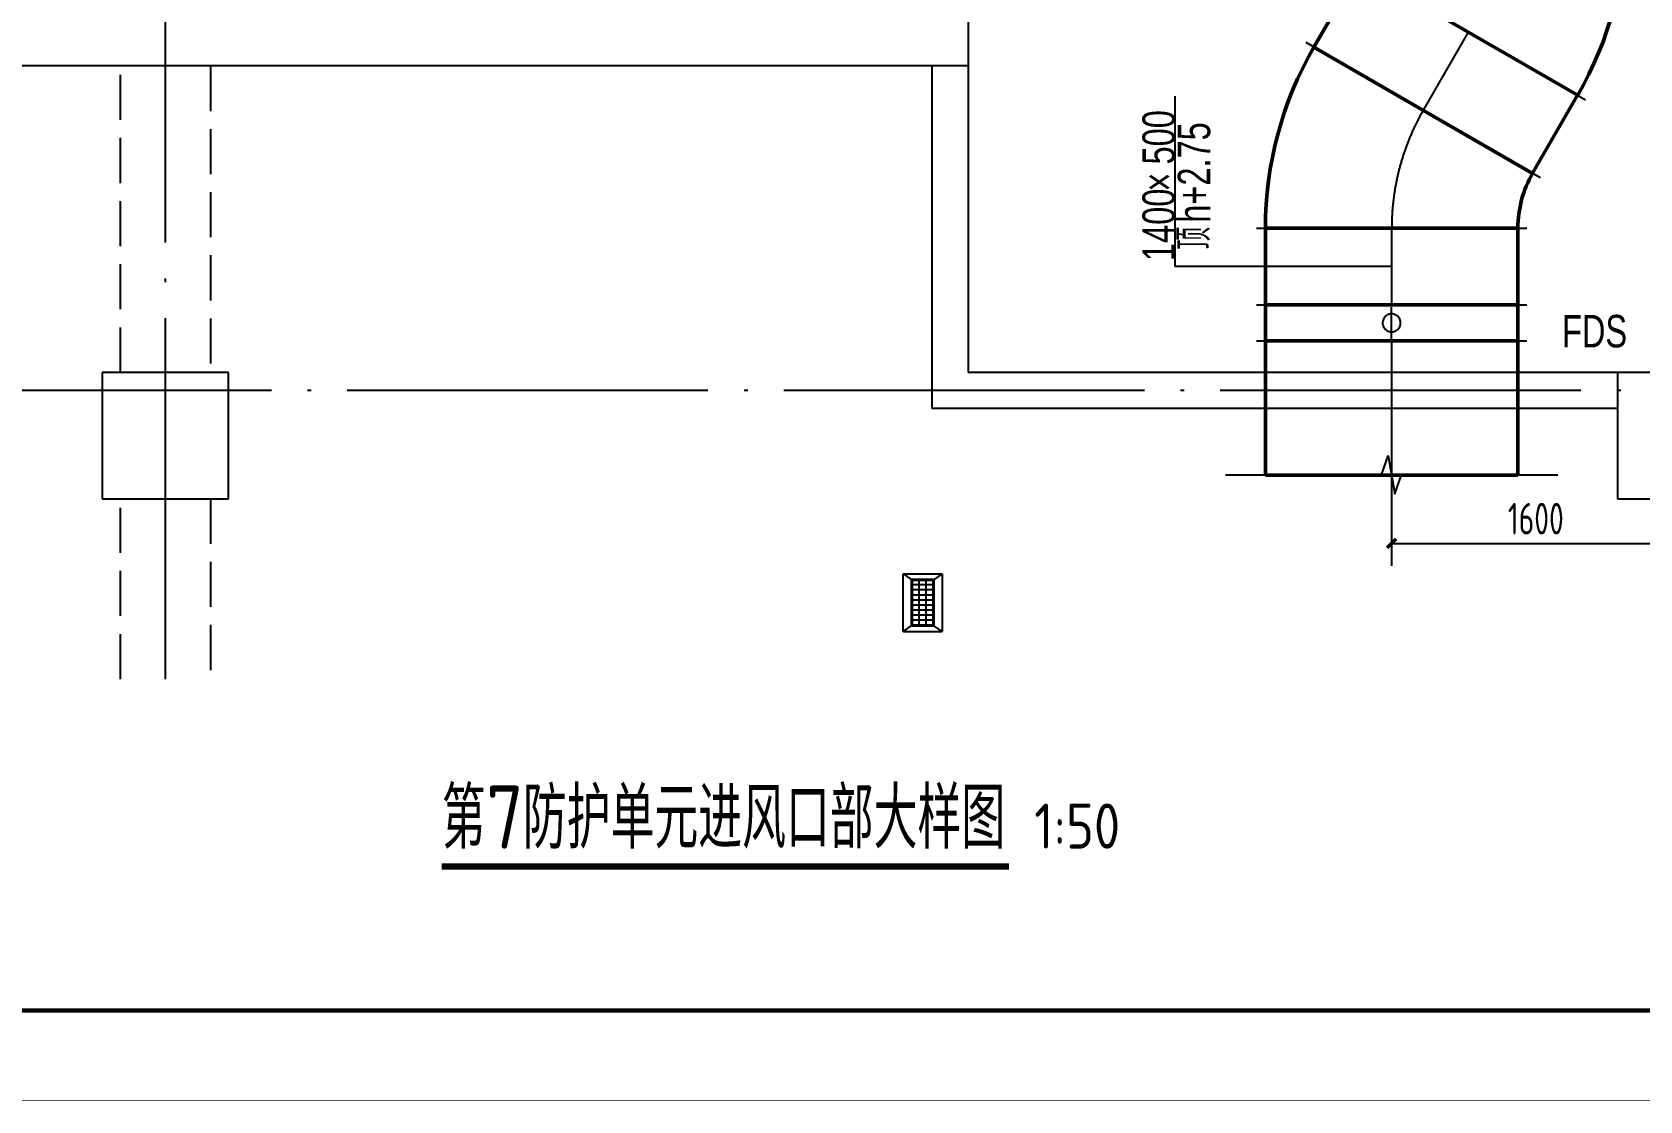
# Model space of a CAD drawing. Extents: x 49167 to 115333, y -222111 to -53947.
# Drawn here: x 74491 to 83404, y -171148 to -165224 of the extents above; entities that cross this region are included whole.
import ezdxf

# ---------------------------------------------------------------- set-up
doc = ezdxf.new("R2010")
doc.units = 0
doc.header["$LTSCALE"] = 1000
doc.header["$MEASUREMENT"] = 0
for name, pattern in [('CENTER2', [1.125, 0.75, -0.125, 0.125, -0.125]), ('DASH', [0.35, 0.25, -0.1]), ('DOTE', [2.42, 2, -0.2, 0.02, -0.2])]:
    doc.linetypes.add(name, pattern=pattern)
for name, color, linetype in [('104-7 B2核心筒$0$A_STR-砼柱', 51, 'Continuous'), ('A_AXIS-轴线', 1, 'DOTE'), ('A_STR-砌块墙', 121, 'Continuous'), ('A_STR-砼墙', 51, 'Continuous'), ('DIM_SYMB', 3, 'Continuous'), ('DUCT-排烟标注', 3, 'Continuous'), ('DUCT-送风中心线', 5, 'CENTER2'), ('DUCT-送风标注', 3, 'Continuous'), ('DUCT-送风法兰', 2, 'Continuous'), ('DUCT-送风阀门', 7, 'Continuous'), ('DUCT-送风风口', 7, 'Continuous'), ('TH_DIM', 3, 'Continuous'), ('抗爆隔墙', 151, 'Continuous'), ('看线', 241, 'Continuous')]:
    doc.layers.add(name, color=color, linetype=linetype)
doc.layers.add('DUCT-送风管', color=4, linetype='Continuous', lineweight=50)
doc.layers.add('DUCT-送风管端线', color=2, linetype='Continuous', lineweight=50)
doc.styles.add('_TCH_DIM_T3', font='ROS1', dxfattribs={"width": 0.8, "bigfont": 'JD'})
doc.styles.add('HZF', font='ros.shx', dxfattribs={"width": 0.75, "bigfont": 'jd.shx'})
doc.styles.get("Standard").update_dxf_attribs({"font": 'gbenor.shx', "bigfont": 'gbcbig.shx'})
doc.dimstyles.new('_TCH_ARCH&&50', dxfattribs={"dimtxt": 175, "dimasz": 50, "dimexe": 125, "dimexo": 150, "dimgap": 50, "dimtad": 1, "dimdec": 0, "dimzin": 0, "dimdsep": 46, "dimtxsty": '_TCH_DIM_T3', "dimblk": 'ARCHTICK', "dimcen": 0.09, "dimazin": 2, "dimtfac": 1, "dimtdec": 0, "dimtix": 1, "dimtmove": 2, "dimatfit": 3, "dimfxl": 0, "dimtolj": 1, "dimtzin": 0, "dimarcsym": 0})

# ---------------------------------------------------------------- blocks, each defined once
blk = doc.blocks.new('图框-A1')
for points, const_width in [([(0, 0), (841, 0), (841, 594), (0, 594)], 0.05), ([(766, 584), (25, 584), (25, 10), (766, 10)], 0.5)]:
    blk.add_lwpolyline(points, close=True, dxfattribs=dict(const_width=const_width))
blk = doc.blocks.new('7#')
at = {"layer": '104-7 B2核心筒$0$A_STR-砼柱'}
for p, q in [((7650, -10249.2), (7650, -10949.2)), ((8350, -10249.2), (7650, -10249.2)), ((8350, -10949.2), (8350, -10249.2)), ((16050, -10249.2), (16050, -10949.2)), ((16750, -10249.2), (16050, -10249.2)), ((7650, -10949.2), (8350, -10949.2)), ((16050, -10949.2), (16750, -10949.2))]:
    blk.add_line(p, q, dxfattribs=at)
at = {"layer": 'A_AXIS-轴线'}
for p, q in [((8000, -11949.3), (8000, 162.4)), ((23108.1, -10350.1), (0, -10350))]:
    blk.add_line(p, q, dxfattribs=at)
at = {"layer": 'A_STR-砌块墙'}
for p, q in [((12250, -8550), (12250, -10449.2)), ((12450, -8550), (12250, -8550)), ((12450, -8550), (12450, -10249.2)), ((16050, -10249.2), (12450, -10249.2)), ((16050, -10449.2), (12250, -10449.2))]:
    blk.add_line(p, q, dxfattribs=at)
at = {"layer": 'A_STR-砼墙'}
for p, q in [((12450, -5300), (12450, -8550)), ((12450, -8550), (5150, -8550))]:
    blk.add_line(p, q, dxfattribs=at)
at = {"layer": 'DIM_SYMB', "const_width": 35}
blk.add_lwpolyline([(9531.9, -12988.8), (12676.8, -12988.8)], dxfattribs=at)
at = {"layer": '抗爆隔墙', "linetype": 'DASH'}
for points in [[(7750, -10249.2), (7750, -8550)], [(8250, -8550), (8250, -10249.2)], [(7750, -11949.3), (7750, -10949.2)], [(8250, -10949.2), (8250, -11949.4)]]:
    blk.add_lwpolyline(points, dxfattribs=at)
at = {"layer": 'DIM_SYMB', "color": 7}
for s, height, p in [('第', 337.6, (9531.9, -12889)), ('7', 350, (9777.6, -12889)), ('防护单元进风口部大样图', 337.589, (9981.8, -12889)), ('1:50', 250, (12816.8, -12889))]:
    blk.add_text(s, height=height, dxfattribs=at).set_placement(p)
blk = doc.blocks.new('_ArchTick')
at = {"color": 0, "linetype": 'ByBlock', "const_width": 0.4}
blk.add_lwpolyline([(-0.5, -0.5), (0.5, 0.5)], dxfattribs=at)
blk = doc.blocks.new('*D199')
at = {"layer": 'Defpoints', "color": 0}
for p in [(82028, -167307.4), (83627.7, -167308.1), (83627.3, -168058.7)]:
    blk.add_point(p, dxfattribs=at)
at = {"layer": 'TH_DIM', "color": 0, "lineweight": -2}
for p, q in [((82027.9, -167457.4), (82027.6, -168183)), ((83627.6, -167458.1), (83627.3, -168183.7)), ((82027.6, -168058), (83627.3, -168058.7))]:
    blk.add_line(p, q, dxfattribs=at)
at = {"layer": 'TH_DIM', "color": 0, "lineweight": -2, "xscale": 50, "yscale": 50, "zscale": 50}
for p, rotation in [((82027.6, -168058), 179.9745475763565), ((83627.3, -168058.7), 359.9745475763565)]:
    blk.add_blockref('_ArchTick', p, dxfattribs=dict(at, rotation=rotation))
at = {"layer": 'TH_DIM', "color": 0, "insert": (82827.5, -167920.8), "char_height": 175, "attachment_point": 5, "rotation": 359.97455, "style": '_TCH_DIM_T3'}
blk.add_mtext('\\A1;1600', dxfattribs=at)
blk = doc.blocks.new('$风口$00000110')
for p, q in [((-285, 135), (285, 135)), ((-285, 135), (-285, -135)), ((-285, 135), (-225, 75)), ((285, 135), (225, 75)), ((285, 135), (285, -135)), ((-225, 25), (225, 25)), ((-175, 30), (-175, 75)), ((-175, -20), (-175, 20)), ((-125, 30), (-125, 75)), ((-125, -20), (-125, 20)), ((-75, 30), (-75, 75)), ((-75, -20), (-75, 20)), ((-25, 30), (-25, 75)), ((-25, -20), (-25, 20)), ((25, 30), (25, 75)), ((25, -20), (25, 20)), ((75, 30), (75, 75)), ((75, -20), (75, 20)), ((125, 30), (125, 75)), ((125, -20), (125, 20)), ((175, 30), (175, 75)), ((175, -20), (175, 20)), ((-285, -135), (-225, -75)), ((-225, -25), (225, -25)), ((-175, -75), (-175, -30)), ((-125, -75), (-125, -30)), ((-75, -75), (-75, -30)), ((-25, -75), (-25, -30)), ((25, -75), (25, -30)), ((75, -75), (75, -30)), ((125, -75), (125, -30)), ((175, -75), (175, -30)), ((285, -135), (225, -75)), ((285, -135), (-285, -135))]:
    blk.add_line(p, q)
at = {"lineweight": 40}
for p, q in [((-225, 75), (225, 75)), ((-225, 75), (-225, -75)), ((225, 75), (225, -75)), ((-225, -75), (225, -75))]:
    blk.add_line(p, q, dxfattribs=at)

msp = doc.modelspace()

# ---------------------------------------------------------------- linework, layer by layer
at = {"layer": 'Defpoints'}
msp.add_lwpolyline([(65641.1, -141946.9), (102691.1, -141946.9), (102691.1, -170646.9), (65641.1, -170646.9)], close=True, dxfattribs=at)
at = {"layer": 'DIM_SYMB'}
msp.add_lwpolyline([(81106.2, -167678), (81971.1, -167678), (82009.3, -167573), (82046.4, -167783), (82083.6, -167678), (82948.6, -167678)], dxfattribs=at)
at = {"layer": 'DUCT-送风中心线'}
for p, q in [((82453.2, -165223.7), (82203.4, -165656.1)), ((82203.3, -165656.3), (82203.3, -165656.4)), ((82028.1, -166309.5), (82028.1, -166309.6)), ((82028.1, -166309.8), (82028.1, -166735.3)), ((82028, -166935.7), (82027.9, -167679.2))]:
    msp.add_line(p, q, dxfattribs=at)
msp.add_arc((83334.4, -166309.7), 1306.2, 149.98929, 179.98929, dxfattribs=at)
at = {"layer": 'DUCT-送风标注'}
for p, q in [((80828, -166522.5, 3000), (80828, -165578.6, 3000)), ((82028.1, -166522.5, 3000), (80828, -166522.5, 3000))]:
    msp.add_line(p, q, dxfattribs=at)
at = {"layer": 'DUCT-送风法兰'}
for p, q in [((81803.8, -164848.5), (83102.7, -165598.7)), ((82852.8, -166031.3), (81553.9, -165281.1)), ((81278.1, -166309.5), (82778.1, -166309.8)), ((81278.1, -166735.2), (82778.1, -166735.5)), ((81278, -166935.4), (82778, -166935.7))]:
    msp.add_line(p, q, dxfattribs=at)
at = {"layer": 'DUCT-送风管'}
for p, q in [((81847, -164873.6), (81597.3, -165306)), ((81597.2, -165306.2), (81597.1, -165306.3)), ((82809.6, -166006.2), (83059.3, -165573.8)), ((83059.5, -165573.5), (83059.4, -165573.6)), ((82809.4, -166006.5), (82809.5, -166006.4)), ((81328.1, -166309.3), (81328.1, -166309.4)), ((81328.1, -166309.6), (81328.1, -166735.1)), ((82728.1, -166309.7), (82728.1, -166309.6)), ((82728.1, -166735.4), (82728.1, -166309.9)), ((81328, -166935.3), (81328.1, -166735.3)), ((82728.1, -166735.6), (82728, -166935.6)), ((81328, -166935.5), (81327.9, -167679)), ((82727.9, -167679.3), (82728, -166935.8)), ((81327.9, -167679), (82727.9, -167679.3))]:
    msp.add_line(p, q, dxfattribs=at)
for centre, radius, start, end in [((81322.2, -164570.1), 2006.2, 329.98929, 359.98929), ((83334.4, -166309.7), 2006.2, 149.98929, 179.98929), ((83334.4, -166309.7), 606.2, 149.98929, 179.98929)]:
    msp.add_arc(centre, radius, start, end, dxfattribs=at)
at = {"layer": 'DUCT-送风管端线'}
for p, q in [((83059.3, -165573.8), (81847, -164873.6)), ((83059.4, -165573.6), (81847.1, -164873.4)), ((81597.2, -165306.2), (82809.5, -166006.4)), ((81597.3, -165306), (82809.6, -166006.2)), ((81328.1, -166309.4), (82728.1, -166309.7)), ((82728.1, -166309.9), (81328.1, -166309.6)), ((81328.1, -166735.1), (82728.1, -166735.4)), ((81328.1, -166735.3), (82728.1, -166735.6)), ((81328, -166935.3), (82728, -166935.6)), ((82728, -166935.8), (81328, -166935.5))]:
    msp.add_line(p, q, dxfattribs=at)
at = {"layer": 'DUCT-送风阀门'}
for p, q in [((82028, -166923), (82028.1, -166748)), ((81978.9, -166826.1), (81978.1, -166832.3)), ((81978.1, -166832.3), (81978.1, -166838.6)), ((81978.1, -166838.6), (81978.9, -166844.8)), ((81980.5, -166820), (81978.9, -166826.1)), ((81978.9, -166844.8), (81980.5, -166850.9)), ((81982.8, -166814.2), (81980.5, -166820)), ((81980.5, -166850.9), (81982.8, -166856.7)), ((81985.8, -166808.7), (81982.8, -166814.2)), ((81982.8, -166856.7), (81985.8, -166862.2)), ((81989.5, -166803.6), (81985.8, -166808.7)), ((81993.8, -166799), (81989.5, -166803.6)), ((81998.7, -166795), (81993.8, -166799)), ((82004, -166791.6), (81998.7, -166795)), ((82009.7, -166789), (82004, -166791.6)), ((82015.6, -166787), (82009.7, -166789)), ((82021.8, -166785.9), (82015.6, -166787)), ((82028.1, -166785.5), (82021.8, -166785.9)), ((82034.3, -166785.9), (82028.1, -166785.5)), ((82040.5, -166787), (82034.3, -166785.9)), ((82046.5, -166789), (82040.5, -166787)), ((82052.1, -166791.7), (82046.5, -166789)), ((82057.4, -166795), (82052.1, -166791.7)), ((82062.3, -166799), (82057.4, -166795)), ((82066.6, -166803.6), (82062.3, -166799)), ((82070.3, -166808.7), (82066.6, -166803.6)), ((82073.3, -166814.2), (82070.3, -166808.7)), ((82070.3, -166862.3), (82073.3, -166856.8)), ((82075.6, -166820), (82073.3, -166814.2)), ((82073.3, -166856.8), (82075.6, -166850.9)), ((82077.2, -166826.1), (82075.6, -166820)), ((82075.6, -166850.9), (82077.2, -166844.8)), ((82078, -166832.3), (82077.2, -166826.1)), ((82077.2, -166844.8), (82078, -166838.6)), ((82078, -166838.6), (82078, -166832.3)), ((81985.8, -166862.2), (81989.5, -166867.3)), ((81989.5, -166867.3), (81993.8, -166871.9)), ((81993.8, -166871.9), (81998.7, -166875.9)), ((81998.7, -166875.9), (82004, -166879.3)), ((82004, -166879.3), (82009.6, -166881.9)), ((82009.6, -166881.9), (82015.6, -166883.9)), ((82015.6, -166883.9), (82021.8, -166885.1)), ((82021.8, -166885.1), (82028, -166885.5)), ((82028, -166885.5), (82034.3, -166885.1)), ((82034.3, -166885.1), (82040.5, -166883.9)), ((82040.5, -166883.9), (82046.4, -166882)), ((82046.4, -166882), (82052.1, -166879.3)), ((82052.1, -166879.3), (82057.4, -166875.9)), ((82057.4, -166875.9), (82062.3, -166871.9)), ((82062.3, -166871.9), (82066.6, -166867.3)), ((82066.6, -166867.3), (82070.3, -166862.3))]:
    msp.add_line(p, q, dxfattribs=at)

# ---------------------------------------------------------------- block references
at = {"xscale": 50, "yscale": 50, "zscale": 50}
msp.add_blockref('图框-A1', (64391.1, -171146.9), dxfattribs=at)
at = {"layer": 'DUCT-送风风口', "xscale": 0.5614035087719298, "yscale": 0.8, "rotation": 89.98929228754743}
msp.add_blockref('$风口$00000110', (79427.8, -168386, 2600), dxfattribs=at)
at = {"layer": '看线'}
msp.add_blockref('7#', (67229.7, -156860.8), dxfattribs=at)

# ---------------------------------------------------------------- texts
at = {"layer": 'DUCT-排烟标注', "style": 'HZF', "width": 0.75}
for s, height, p in [('h+2.75', 180, (81022, -166280.2, 3000)), ('顶', 178.6, (81022, -166429.9, 3000))]:
    msp.add_text(s, height=height, rotation=90, dxfattribs=at).set_placement(p)
at = {"layer": 'DUCT-送风标注', "style": 'HZF', "width": 0.75}
for s, height, rotation, p in [('500', 180, 89.98929, (80826.2, -165957.2, 3000)), ('×', 178.6, 89.98929, (80826.1, -166106.9, 3000)), ('1400', 180, 89.98929, (80826.1, -166492.6, 3000)), ('FDS', 180, 359.98929, (82972.5, -166971.1))]:
    msp.add_text(s, height=height, rotation=rotation, dxfattribs=at).set_placement(p)

# ---------------------------------------------------------------- dimensions: what is measured, and where the dimension line sits
at = {"layer": 'TH_DIM'}
dim = msp.add_aligned_dim(p1=(82028, -167307.4), p2=(83627.7, -167308.1), distance=-750.6, text='1600', dimstyle='_TCH_ARCH&&50', dxfattribs=at)
dim.commit()
dim.dimension.update_dxf_attribs({"geometry": '*D199', "text_midpoint": (82827.5, -167920.8)})

doc.saveas('drawing.dxf')
